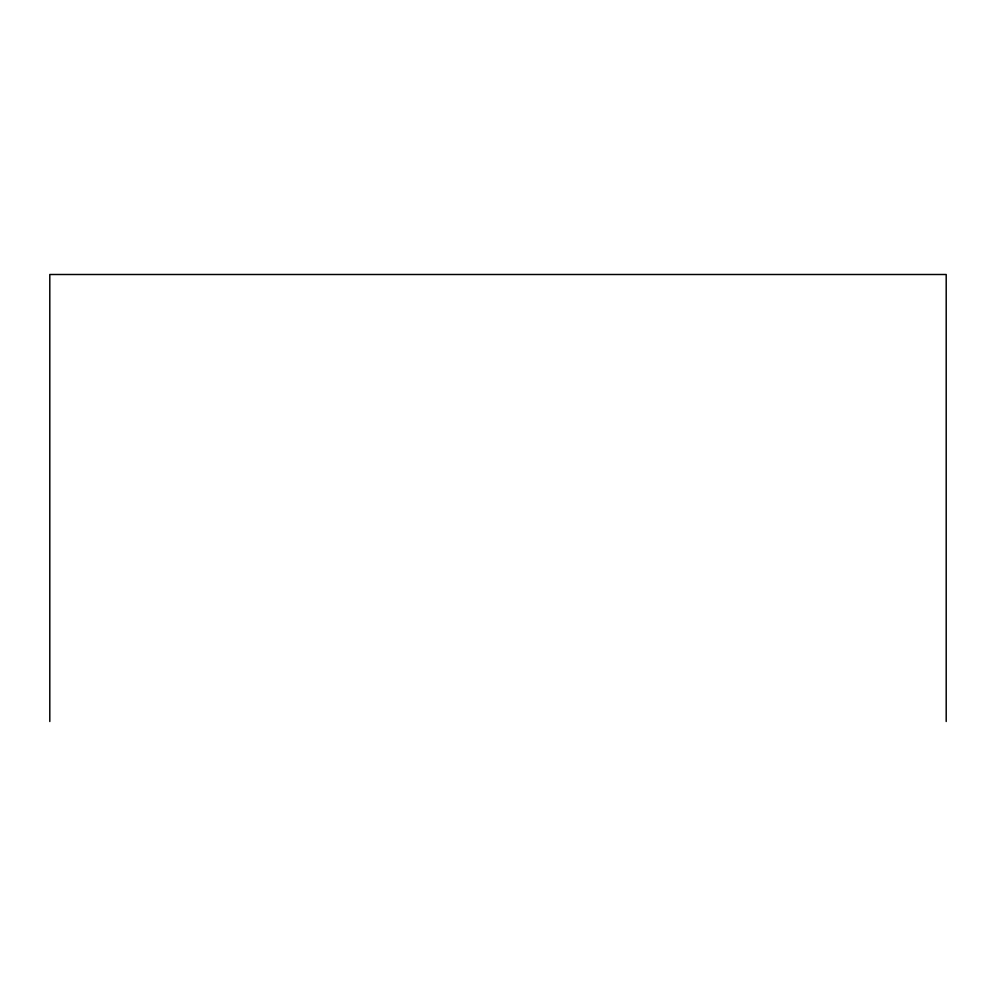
<?xml version="1.0" encoding="UTF-8"?>
<svg xmlns="http://www.w3.org/2000/svg" width="996" height="996" viewBox="0 0 996 996"><rect width="100%" height="100%" fill="white"/><g stroke="black" fill="none" stroke-linecap="round" stroke-linejoin="round"><path stroke-width="1.49" d="M946.2 721.502L946.2 274.498L49.8 274.498L49.8 721.502"/></g></svg>
